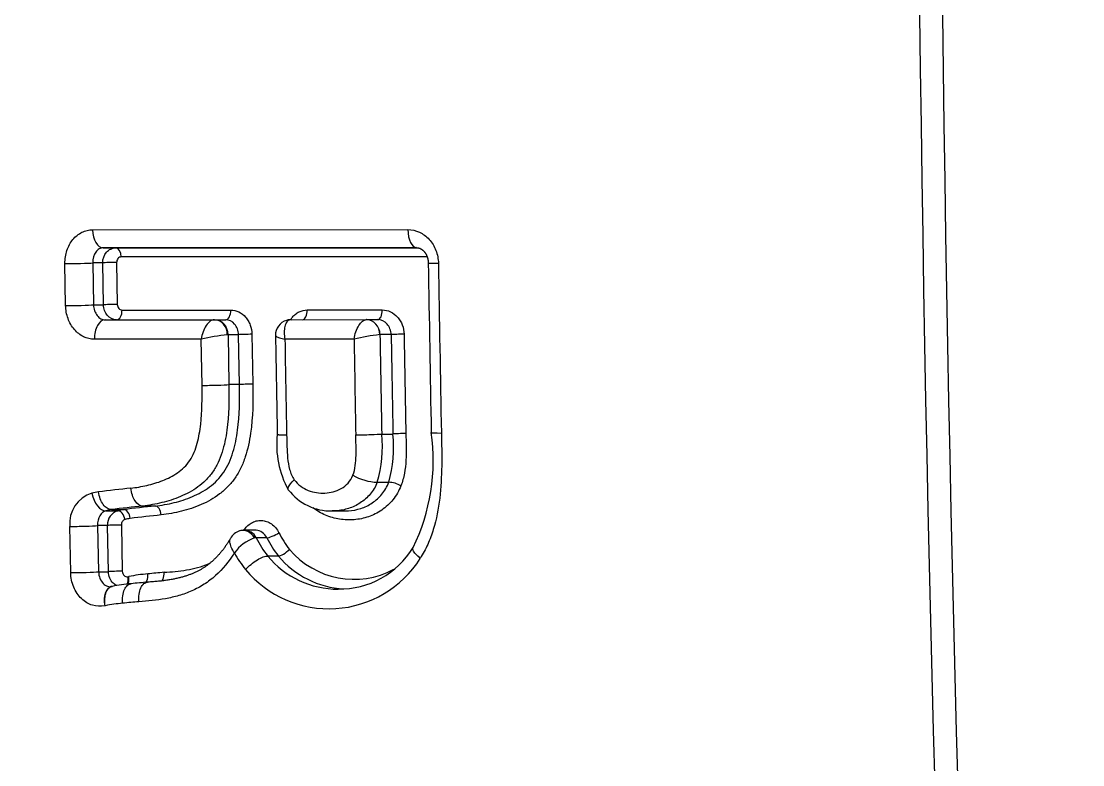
# Model space of a CAD drawing. Header units: millimetres. Extents: x 863 to 5283, y 810 to 2397.
# Drawn here: x 3100.656 to 3101.222, y 1267.828 to 1268.225 of the extents above; entities that cross this region are included whole.
import ezdxf

# ---------------------------------------------------------------- set-up
doc = ezdxf.new("R2010")
doc.units = ezdxf.units.MM
doc.layers.add('Wbudowane', color=175, linetype='Continuous')

# ---------------------------------------------------------------- blocks, each defined once
blk = doc.blocks.new('Z$W@#9123')
for p, q in [((20.34290626249782, 38.56513420238321), (20.34301374453747, 38.40182006078976)), ((20.33808665909055, 38.55950812964034), (20.33819247075189, 38.39229908397533)), ((20.33819247075189, 38.39896185674706), (20.3380907258076, 38.55966410558085)), ((20.32853834355103, 38.38660011550837), (20.32843986671611, 38.55483453786042)), ((20.3845041519578, 38.54592086429761), (20.3845041519578, 38.5399569946785)), ((20.43757389581475, 38.54091582648903), (20.43757389581475, 38.54688268760606)), ((20.46335350845339, 38.5446615493895), (20.46335362041668, 38.54465993217332)), ((20.4633536204168, 38.53854481995018), (20.4633536204168, 38.54465993217332)), ((20.37134241588217, 38.50111193486987), (20.37131603479003, 38.54118857798471)), ((20.37650851809326, 38.53270257751365), (20.37650851809326, 38.5387904944464)), ((20.3845041519578, 38.5399569946785), (20.38451213537144, 38.53984739274279)), ((20.4633536204168, 38.53854157192359), (20.4633536204168, 38.53854481995018)), ((20.37650851809326, 38.53268120815869), (20.37650851809326, 38.53270257751365)), ((20.37653361446678, 38.4924821045463), (20.37650851809326, 38.53268120815869)), ((20.38690560200229, 38.52612363222693), (20.38692609229014, 38.48922291632834)), ((20.47867546154782, 38.5144171191323), (20.47867546154782, 38.52107699777093)), ((20.50273994267076, 38.48574331799159), (20.50273994267076, 38.48574189971737)), ((20.50273994267076, 38.48574189971737), (20.50273994267076, 38.4800472561742)), ((20.50273994267076, 38.4800472561742), (20.50273994267076, 38.4800440832887)), ((20.49299100800482, 38.4795596947115), (20.49299100800482, 38.47391042339291)), ((20.38435704074249, 38.47164234952425), (20.41097408000866, 38.47210874863367)), ((20.48894545490731, 38.47363067865331), (20.48894545490731, 38.4676076831613)), ((20.4111823285229, 38.46497647882529), (20.38455515363796, 38.46450969011676)), ((20.38455515363796, 38.46450969011676), (20.38455515363796, 38.45885942391192)), ((20.4111823285229, 38.46497647882529), (20.4111823285229, 38.45932552379963)), ((20.37140777675233, 38.40228193616531), (20.37136930533774, 38.46031581903344)), ((20.37655951977348, 38.45160500674706), (20.37655951977348, 38.45768008089226)), ((20.38455515363796, 38.45885942391192), (20.4111823285229, 38.45932552379963)), ((20.38455515363796, 38.45885942391192), (20.38458033235594, 38.45849128797727)), ((20.37659715425895, 38.39323732635171), (20.37655952329152, 38.45153129364121)), ((20.4115978254427, 38.4449857152797), (20.3869519575448, 38.44455326801381)), ((20.3869519575448, 38.44455326801381), (20.3869867922059, 38.38754766172451)), ((20.47602332442307, 38.42000540999857), (20.47602332442307, 38.41338691626902)), ((20.47792030663322, 38.40315153765073), (20.47791424674875, 38.40322798959278)), ((20.47792030617802, 38.39660200526373), (20.47792030617802, 38.403151541846)), ((20.48617300024296, 38.40192945514673), (20.51084269021959, 38.40244448336534)), ((20.51379154659202, 38.40543656841919), (20.51369905477878, 38.40587321562634)), ((20.33819247075189, 38.39229908397533), (20.33819247075189, 38.39896185674706)), ((20.3460142776857, 38.39938092772081), (20.36841056338886, 38.39974535511487)), ((20.47791574378169, 38.39659026798563), (20.47792030663322, 38.39660200106846)), ((20.47854897630964, 38.39364696210009), (20.47854897630964, 38.40016860754258)), ((20.51108763775932, 38.39504586006547), (20.48640851594297, 38.39453098173067)), ((20.51108763775932, 38.38975107494707), (20.51108763775932, 38.39504586006547)), ((20.51893466103974, 38.39698486906968), (20.51902513744147, 38.39655331989638)), ((20.36860152039452, 38.39234763078161), (20.34619683450586, 38.39198334710181)), ((20.34619683450586, 38.39198334710181), (20.34619683450586, 38.38668821394913)), ((20.36860152039452, 38.38705256754065), (20.36860152039452, 38.39234763078161)), ((20.48640851594297, 38.39453098173067), (20.48640851594297, 38.38923617494811)), ((20.48640851594297, 38.38923617494811), (20.51108763775932, 38.38975107494707)), ((20.52923215468508, 38.39329707453567), (20.52929101314169, 38.39301543489273)), ((20.34619683450586, 38.38668821394913), (20.36860152039452, 38.38705256754065)), ((20.36898284574602, 38.37217154584187), (20.34656139769965, 38.37180759236321)), ((20.51157667124994, 38.37486741238581), (20.48687873684077, 38.37435297373486))]:
    blk.add_line(p, q)
for centre, radius, start, end in [((19.91907900753716, 64.08620551281842), 25.24770534225234, 269.8672128609488, 274.1424018198389), ((19.92703906353364, 63.83828229593632), 25.01189729769325, 269.8477264795096, 274.1606016590217), ((19.85941563817067, 68.76561766860618), 30.19839149910168, 270.9240870995685, 271.0960113926204), ((19.86332455269331, 68.64158375788725), 30.07970677684647, 270.9198913960819, 271.0924164842866), ((20.45167718119427, 38.46254220642436), 0.1058536308829667, 63.9067013677609, 98.08075862530431), ((20.47322493586148, 38.5126808665234), 0.05768229331285416, 309.519641452572, 57.80787717086358), ((19.85957286928459, 69.01772770865045), 30.46942200533232, 270.9867708376768, 271.08654270418), ((20.47426060342679, 38.5182090503763), 0.0461189039227232, 359.324389462638, 58.66494745799513), ((20.47802329600074, 38.54396593679439), 0.01468615669712581, 150.6983337119389, 177.285327490191), ((19.86023548731225, 68.93764135230367), 30.39624206795673, 270.9882758298044, 271.0883267527868), ((20.44454886367794, 38.47716981311601), 0.07006093809236995, 74.43057991937756, 95.71358804001382), ((20.47019833988168, 38.52603701592056), 0.04495225194849012, 310.0908361249625, 28.42704842953084), ((19.85973596677832, 69.05414247383533), 30.51869750013195, 270.9852479473541, 271.0848973170531), ((20.50479833827052, 38.55375508735483), 0.1210875492248985, 186.5953494584024, 193.1907696810231), ((20.44441501001126, 38.4739628705513), 0.06730155386201991, 73.65626270457084, 95.83411678944738), ((20.43463060243994, 38.53971077150231), 0.02874680485474933, 330.3781899571099, 357.6690040858629), ((19.8601510266347, 68.95379832873618), 30.43223386179944, 270.9917878983691, 271.0880287493025), ((20.47099438916052, 38.52359826416114), 0.04940422165345257, 309.9835485830562, 356.5560666658792), ((20.44987567553289, 38.51393454959702), 0.02880379852225361, 307.3945786277902, 0.9826856728268504), ((20.47176507196082, 38.51756379668018), 0.04865358679973703, 309.5418048070777, 0.1199403926088185), ((20.378953884135, 38.49248576532909), 0.002420272436764124, 180.0866627577411, 194.9067783591186), ((20.38482201559106, 38.49247341642308), 0.008287018166607941, 180.0699177309967, 196.9262009639797), ((20.46562444338576, 38.53499169979477), 0.05479534269179134, 296.7445875455471, 307.7189936862083), ((20.38479368117152, 38.49244503153204), 0.008249207397353823, 196.7898558153126, 271.303652317317), ((19.85943630444871, 69.12892235885897), 30.64423971001532, 270.9863005762192, 271.0818748580274), ((20.44332396232301, 38.5344362937376), 0.04959950421349071, 263.5948480985402, 298.9726826418618), ((20.46601914839778, 38.53287038074336), 0.05974538020509932, 296.8365459056621, 307.9244218257508), ((19.8968558901858, 67.09068127104251), 28.61064818637064, 270.977568761395, 271.0833423145215), ((20.46587690690819, 38.5277956820853), 0.06032243017823247, 296.7107251101015, 307.669081110298), ((20.49779885091164, 38.47387808307917), 0.004807951675306293, 179.6146014803144, 190.1581494249428), ((20.51321451228046, 38.47965529553812), 0.02120954364286087, 198.2019611537191, 235.0398633988835), ((20.49737384408553, 38.46759625203731), 0.00842629048003951, 179.9238986064281, 196.9575941661598), ((20.49759763649513, 38.46769004436192), 0.008668668101962006, 197.829502490123, 240.7012308233719), ((20.46764891150423, 38.52201380418001), 0.06844963543232929, 299.2178192275713, 308.1487862439163), ((20.49353764144536, 38.46986014782215), 0.1095488301086257, 185.9568197827473, 193.356544406248), ((21.99693593768376, 38.58622604775633), 1.524903312416654, 186.1373918553946, 186.7628209547096), ((21.15265087051188, 38.48389972630503), 0.6439744385531303, 185.2728602434694, 186.048898446205), ((22.02238382816859, 38.58575366725154), 1.555217641018752, 186.117949652295, 186.7399629636343), ((22.0052555621113, 38.57713454524151), 1.537973717819904, 186.1118482126543, 186.7415537404704), ((20.59796119283078, 38.42292611654148), 0.08597557110380057, 184.5942889936804, 191.4408502574659), ((21.06986734614435, 38.46631207519226), 0.5555170320301663, 185.2073038279868, 186.1125870277943), ((22.05830905902252, 38.57642637444542), 1.600784901604874, 186.0749694183127, 186.6972051880904), ((20.56902773716581, 38.42343196283082), 0.08799928023695597, 190.9912993559888, 192.8336673799795), ((20.60667720581108, 38.41452374149867), 0.08948912725632592, 184.7137824503471, 191.3308820747317), ((21.13029567090786, 38.46574616538828), 0.6056504739262717, 185.1600822438822, 185.9848215843923), ((20.58234953047901, 38.42353458570733), 0.1063979510209773, 191.044542272221, 192.6860855859065), ((20.60533143496718, 38.40851913482834), 0.07761136724662115, 184.3754524037874, 191.3114488087837), ((20.56575248950116, 38.41368548116498), 0.08947622566497382, 191.0068093546533, 192.941351228859), ((20.48599629013569, 38.40225368103779), 0.007733693471068235, 195.6410024220346, 273.0554608255383), ((20.51670582101201, 38.39603552868061), 0.002374819378594757, 359.2108412356114, 12.69378069451409), ((20.58177942063435, 38.41149066807247), 0.1154005253709361, 190.8644994394251, 192.6534649059568), ((20.48544279668226, 38.39134433507911), 0.01705192905410524, 197.5175391272825, 274.8305889304744)]:
    blk.add_arc(centre, radius, start, end)
for centre, major_axis, ratio, start_param, end_param in [((20.34607683677405, 38.57575197594269), (-0.0001607157347899323, 0.009998708439223902), 0.03315648433297685, 3.141488223231724, 4.233993664546783), ((20.43660688667376, 38.57734208580496), (-0.0001905870493632, 0.009998183663882651), 0.03954974869286171, 3.141623728556521, 4.234559110845414), ((20.32808666057895, 38.55950318470559), (0.009999998100687635, 6.163299282047063e-06), 0.4671731341756766, 4.747429014654932, 6.282924507640118), ((20.43757116772417, 38.55141422586689), (9.49747907388887e-05, -0.004999097897533111), 0.03941336118828135, 4.217697756017865, 5.846490426259238), ((20.38450142386733, 38.55045240255822), (8.624514050009635e-05, -0.004999256122234508), 0.03567708205748039, 4.217417233586556, 5.84655598863289), ((20.37150851883746, 38.53878802197892), (-0.004999999036439665, -3.104126411468402e-06), 0.4804856851470568, 3.14132976667442, 4.750597012963456), ((20.38450851690254, 38.53270653346158), (0.008000000000000368, 0), 0.906307787036704, 1.571341944917186, 3.14213825635425), ((20.38450851725077, 38.53268458562002), (0.00799999999617218, 2.473989693663192e-07), 0.8953509790691276, 1.570316373084896, 3.142030631590576), ((20.43757935199568, 38.53185274996781), (0.0001893538373543002, -0.009998207095492095), 0.03928589863516455, 1.069140797761539, 2.704900117332871), ((20.37153361521109, 38.49860238110614), (-0.004999999012657991, -3.142197071981428e-06), 0.50229603196369, 3.158353890193053, 4.750322514889455), ((20.38454989337134, 38.49237801307299), (0.007657087019608676, 0.002317114234176575), 0.899017323973574, 2.887847239057266, 3.141550322139329), ((20.49051947869077, 38.48349890735631), (0.002274936692513858, -0.004452489533397777), 0.2171346004336229, 0.3858602055628317, 2.068412108991823), ((20.3845524255475, 38.46904122837736), (-8.548150392043154e-05, 0.004999269237848658), 0.03535017332045441, 1.022989465601701, 2.704968759741941), ((20.41117960043243, 38.46950801708613), (-8.979970927483483e-05, 0.004999193536182889), 0.03719862195308465, 1.023007772523483, 2.70493742683933), ((20.4969747046124, 38.46743885776596), (0.007631497609314472, 0.002400050882582493), 0.8414059826565712, 1.830065005754063, 3.142113712752203), ((20.49694545490735, 38.4676076831613), (0.007999999999998286, 0), 0.9063077870367868, 2.087832464695491, 3.141637455962349), ((20.37155952051779, 38.45767760842477), (-0.004999998982806175, -3.189356564958779e-06), 0.5280417933399499, 3.141321065753093, 4.750104381617218), ((20.38455951858276, 38.45160896269499), (0.008000000000000368, 0), 0.9063077870366624, 1.571341944915928, 3.14213825635303), ((20.3845595221008, 38.45153524958914), (0.007999999968624771, 7.085132119888477e-07), 0.8695076833111572, 1.568118034758406, 3.142059492513512), ((20.41118778470383, 38.45026244727819), (-0.0001793318733359114, 0.009998391874653683), 0.03714136493115063, 4.155763997985339, 5.846531075046167), ((20.34319247000769, 38.39896432921455), (-0.00499999892713196, -3.275470956964948e-06), 0.5715272404900248, 4.747767291731332, 6.282904266761618), ((20.37159715500326, 38.39942604160501), (-0.004999998927027962, -3.275634657962153e-06), 0.5716056855452726, 3.159322120447346, 4.749899223406102), ((20.48345846049, 38.40102695570158), (-0.004869773114363202, -0.00113371505005011), 0.5693487034438312, 4.62779196419921, 6.185656676736453), ((20.4864057878525, 38.3990625199915), (0.0001022629254526786, -0.004998954120020993), 0.04253141746758388, 4.100738717748328, 5.846430692040054), ((20.51108490966885, 38.39957739832607), (0.0001063236672323182, -0.004998869399938741), 0.04426817797804394, 4.100618791962974, 5.84639543725041), ((20.51403494497316, 38.40258174017845), (-0.004884068655564705, -0.001070454748097749), 0.5697402588199918, 3.740902668703061, 4.637631766327155), ((20.3461941064154, 38.39651488536242), (-7.948047028305541e-05, 0.004999368245572899), 0.03278077726616107, 0.959770761621737, 2.705009650994209), ((20.36859879230406, 38.39687916904245), (-8.309224170804782e-05, 0.004999309520255156), 0.03432727031471075, 0.9596780839658852, 2.70498540988384), ((20.52879330576638, 38.39868957760223), (0.009769097762897529, 0.002136522618394199), 0.5664412619102929, 3.140756272827181, 4.639717209424599), ((20.32819247224035, 38.39229413904036), (0.009999997859078296, 6.54357702328811e-06), 0.569758450647442, 4.746610190203075, 6.282904719642465), ((20.38659715277055, 38.39324227128645), (0.009999997858664567, 6.544210380543534e-06), 0.5699108713252642, 3.141312031707157, 4.75098983368914), ((20.46873000794892, 38.39193026578187), (-0.009739564643123505, -0.002267351001156159), 0.5692925992285506, 1.485020492839537, 3.044068646869591), ((20.4864139721239, 38.38017309842667), (0.0002045372974525395, -0.009997908005875134), 0.04253386556068681, 0.9485753517996791, 2.704837989744075), ((20.51109309394025, 38.38068799842563), (0.0002126533434232446, -0.009997738672097578), 0.04426946283329789, 0.948435057983418, 2.704802757068777), ((20.3462022906869, 38.37762513742791), (-0.0001589931897492958, 0.009998735978393458), 0.03278768204487274, 4.090893158669916, 5.846602198834648), ((20.36860697657545, 38.37798949101921), (-0.0001662145460400164, 0.00999861854081295), 0.03433370593563067, 4.090786184809026, 5.846577960250592)]:
    blk.add_ellipse(centre, major_axis=major_axis, ratio=ratio, start_param=start_param, end_param=end_param)
for points, knots in [([(20.32843986671611, 38.55483453786042), (20.32843872342238, 38.55694228999369), (20.32891285793511, 38.55904707075501), (20.3307035810613, 38.56292521629894), (20.33204201961917, 38.56473440033847), (20.33453139925757, 38.56699484881915), (20.33545782043734, 38.56768798384724), (20.33741570931898, 38.56888538901376), (20.3384505364258, 38.5693957527626), (20.34063305925042, 38.57023791126699), (20.34177817644763, 38.57056567039535), (20.34408255359358, 38.57101137151221), (20.3452538700476, 38.57113452989779), (20.34644512673452, 38.57115374870386)], [0, 0, 0, 0, 0.2499999999999964, 0.2499999999999964, 0.4999999999999929, 0.4999999999999929, 0.6249999999999947, 0.6249999999999947, 0.7499999999999964, 0.7499999999999964, 0.8749999999999982, 0.8749999999999982, 1, 1, 1, 1]), ([(20.43704566472059, 38.57275108251588), (20.4428618170445, 38.57286237343101), (20.44867801788865, 38.57298309870725), (20.4602978451461, 38.57281931530792), (20.46611887906909, 38.57253445721108), (20.47750536588421, 38.5711739661142), (20.48308881704213, 38.57010165462611), (20.49121263157122, 38.56759593466336), (20.49389235592344, 38.56660432774356), (20.49908498568107, 38.56428775125028), (20.50157630653274, 38.56297414104688), (20.50395575065284, 38.56149545434391)], [0, 0, 0, 0, 0.2500000000000002, 0.2500000000000002, 0.5000000000000004, 0.5000000000000004, 0.7500000000000007, 0.7500000000000007, 0.8750000000000003, 0.8750000000000003, 1, 1, 1, 1]), ([(20.33808843225881, 38.55950997033938), (20.33808808660427, 38.55955621986232), (20.33808750874272, 38.55967785208441), (20.33810307670365, 38.55990508823038), (20.33813670065456, 38.56017275501063), (20.33818433837229, 38.56042283773854), (20.33824228643942, 38.56065567331507), (20.33830995221922, 38.56088208840561), (20.33838977727692, 38.56110735469815), (20.33848305658262, 38.56133336135395), (20.33858376701488, 38.56154786556385), (20.33869586595415, 38.56176179055251), (20.33882248184136, 38.56197970861899), (20.33896224320154, 38.56219812020367), (20.3391173926542, 38.56241869228893), (20.3392902288374, 38.56264277331616), (20.33947676789688, 38.56286436973255), (20.33967861439339, 38.56308442997715), (20.33989500912423, 38.56330107451345), (20.34011117941691, 38.56349995598021), (20.34033091852285, 38.56368666078879), (20.3405564611914, 38.56386492253569), (20.34080356443292, 38.56404602782914), (20.34106898061077, 38.56422594172864), (20.34135021855411, 38.56440162767876), (20.3416443716597, 38.56457020003768), (20.34193449220521, 38.5647218210504), (20.34222615878048, 38.56486082439324), (20.34252092364676, 38.5649893048776), (20.34283550106005, 38.56511370304906), (20.34316379925855, 38.56523052589364), (20.34350210763142, 38.56533771151021), (20.34384596020698, 38.56543338810593), (20.34419395636752, 38.56551685195404), (20.3445412450854, 38.56558680207013), (20.34489179948628, 38.5656448469781), (20.34524571871981, 38.56569105344215), (20.3456034406957, 38.56572502803829), (20.34594215384897, 38.56574622259359), (20.34613830806563, 38.56575012902681), (20.34623758440677, 38.5657519084134)], [0, 0, 0, 0, 0.01799073375986337, 0.05559661395709301, 0.09268569505413168, 0.1291338325346622, 0.1576811323548862, 0.185515748706128, 0.2170015155780461, 0.2459599675166166, 0.2729928144933344, 0.2986701592950094, 0.3261106520020022, 0.3519994465972072, 0.3798469698456431, 0.4067789858902994, 0.4338572770168854, 0.4610016436705149, 0.4881175133527883, 0.5150107056611906, 0.5373027167797291, 0.5610849290178678, 0.5856944071138258, 0.6109512671983696, 0.6366305476570955, 0.6624804783891658, 0.6882264928191536, 0.7103137979330812, 0.7339861137586372, 0.7583585699632478, 0.7832188422558038, 0.8083235708250758, 0.8334168239905259, 0.8581517880385259, 0.8830087557544188, 0.9069115879565858, 0.9316330305904013, 0.9564864684229829, 0.9813665490081112, 1, 1, 1, 1]), ([(20.50395575065284, 38.56149545434391), (20.5031984850018, 38.56054097283641), (20.5024300652471, 38.55970800180239), (20.50098901155832, 38.5584085612154), (20.50030573265434, 38.55793409401986), (20.49914274647756, 38.55742764408524), (20.49865525280944, 38.55739019521684), (20.49828223296805, 38.55758396041551), (20.49826421425092, 38.55759408508879), (20.49824655908071, 38.55760478481898)], [0, 0, 0, 0, 0.3276724082292173, 0.3276724082292173, 0.6553448164584347, 0.6553448164584347, 0.9830172246876521, 0.9830172246876521, 0.9999999999999999, 0.9999999999999999, 0.9999999999999999, 0.9999999999999999]), ([(20.43735266727282, 38.55378430264886), (20.44208484868346, 38.55387406265299), (20.4468290500505, 38.55408031074671), (20.45388964673054, 38.55368103174828), (20.45624322847993, 38.55342924147999), (20.46082329703165, 38.55257594751856), (20.46305619316064, 38.55197549247191), (20.46521615903862, 38.55115345662853)], [0, 0, 0, 0, 0.4999999999999973, 0.4999999999999973, 0.7499999999999987, 0.7499999999999987, 1, 1, 1, 1]), ([(20.37131603479003, 38.54118857798471), (20.37131504485183, 38.54269284593579), (20.3716586713328, 38.54419537185413), (20.3729550458234, 38.54696211139594), (20.37392348507791, 38.54825183738649), (20.37572160456375, 38.54986186641986), (20.37639032535697, 38.55035528899202), (20.37780248604241, 38.55120745438421), (20.37854846231073, 38.55157059609587), (20.38090698001548, 38.55246964043931), (20.38258967556516, 38.55279485555138), (20.38430350422078, 38.55282437547407)], [0, 0, 0, 0, 0.2499999999999978, 0.2499999999999978, 0.4999999999999957, 0.4999999999999957, 0.6249999999999938, 0.6249999999999938, 0.749999999999992, 0.749999999999992, 1, 1, 1, 1]), ([(20.46521615903862, 38.55115345662853), (20.46658031246102, 38.55062071229759), (20.46788144943065, 38.54999760666306), (20.47035973738986, 38.54857390982397), (20.47154250296904, 38.54776722177189), (20.47480783056648, 38.54516005924529), (20.476645971376, 38.54316117147732), (20.47971417455642, 38.53869827522817), (20.48088290742965, 38.536323118469), (20.48258884269916, 38.53136130228359), (20.48312041855627, 38.52877029352612), (20.48354582306195, 38.52355389513696), (20.48344304564023, 38.52097521637893), (20.48283714559881, 38.51714952499287), (20.48255883245906, 38.51588143701201), (20.48184010988001, 38.51336029477147), (20.48139571101672, 38.51209853048113), (20.47985923239827, 38.50849620604049), (20.47856080764183, 38.50624877191353), (20.47693763497756, 38.50414391396589)], [0, 0, 0, 0, 0.07177312587345215, 0.07177312587345215, 0.1435462517469043, 0.1435462517469043, 0.2870925034937998, 0.2870925034937998, 0.4306387552406954, 0.4306387552406954, 0.574185006987591, 0.574185006987591, 0.7177312587344865, 0.7177312587344865, 0.7895043846079385, 0.7895043846079385, 0.8612775104813903, 0.8612775104813903, 0.9999999999999999, 0.9999999999999999, 0.9999999999999999, 0.9999999999999999]), ([(20.3845041519578, 38.54592086429761), (20.38344820704174, 38.54589158845693), (20.38241070113105, 38.54568294578712), (20.38047219096211, 38.5449339239683), (20.37958391019902, 38.54439432146569), (20.37737059065353, 38.54241715121884), (20.37650736987518, 38.54060388380003), (20.37650851809326, 38.5387904944464)], [0, 0, 0, 0, 0.2500000000000037, 0.2500000000000037, 0.5000000000000073, 0.5000000000000073, 1, 1, 1, 1]), ([(20.47867613996567, 38.52107700522583), (20.47867589879877, 38.52177451015905), (20.47865002565078, 38.52247433360708), (20.47843367881853, 38.52540576577735), (20.47800395478509, 38.52762708278283), (20.47660241925701, 38.53188954126404), (20.47563945068896, 38.53392722802846), (20.47308221035127, 38.53777357339163), (20.47153290862718, 38.53950836989475), (20.46876686436804, 38.54175672622159), (20.46776034398744, 38.54245226733292), (20.46564121665722, 38.5436764627334), (20.46452583681969, 38.54420929442745), (20.4633536204168, 38.54466150619714)], [0, 0, 0, 0, 0.07299410457515015, 0.07299410457515015, 0.3047455784313655, 0.3047455784313655, 0.5364970522875808, 0.5364970522875808, 0.7682485261437962, 0.7682485261437962, 0.8841242630718981, 0.8841242630718981, 1, 1, 1, 1]), ([(20.4633536204168, 38.53854157192359), (20.46570339388808, 38.53758968776037), (20.4678020873921, 38.53632213652304), (20.47059696193998, 38.53398291909139), (20.47146208435504, 38.53313307051872), (20.47301912230188, 38.53136094108072), (20.47372014445563, 38.53043129746584), (20.47561292451252, 38.52752451090305), (20.47660234938326, 38.52540353730888), (20.47800277382117, 38.52107155559247), (20.47843026556779, 38.51883259217288), (20.47864909851012, 38.51585601746865), (20.47867563309887, 38.51514150613116), (20.47867614550205, 38.5144282700544)], [0, 0, 0, 0, 0.2316620275414918, 0.2316620275414918, 0.3474930413122365, 0.3474930413122365, 0.463324055082981, 0.463324055082981, 0.6949860826244736, 0.6949860826244736, 0.9266481101659662, 0.9266481101659662, 1, 1, 1, 1]), ([(20.38690560200229, 38.52612363222693), (20.3855769179595, 38.52633247351878), (20.38426233389879, 38.52666272487636), (20.38175043315243, 38.52754949393898), (20.38061788449244, 38.52808181373257), (20.37865070815246, 38.52930896504608), (20.37786578738701, 38.52997789615551), (20.37679144472332, 38.53134309127813), (20.37650856024885, 38.53203384378594), (20.37650851809326, 38.53268120815869)], [0, 0, 0, 0, 0.25, 0.25, 0.5, 0.5, 0.75, 0.75, 1, 1, 1, 1]), ([(20.45962039664482, 38.52550200748328), (20.4562801735504, 38.52676380905768), (20.45261302439332, 38.52709031481481), (20.4453228927693, 38.52727766930047), (20.44166638035529, 38.52712071303085), (20.43801480019459, 38.52705135705901)], [0, 0, 0, 0, 0.5, 0.5, 1, 1, 1, 1]), ([(20.4619818769313, 38.49419274851471), (20.4633220282193, 38.49519090209924), (20.46445031007653, 38.4963559944581), (20.46634357228447, 38.4989304967412), (20.46707703131864, 38.50029183001016), (20.46821634885697, 38.50312920239844), (20.46862070378063, 38.50462013802007), (20.4691000835212, 38.50759515719756), (20.46918180924212, 38.50908944296521), (20.46903245014289, 38.51209147829945), (20.46879850053369, 38.51359323118572), (20.4679979628911, 38.5164974306465), (20.46742111070989, 38.51793134370541), (20.46589716417839, 38.52058936285744), (20.46495753707495, 38.52181861694362), (20.462578527022, 38.5239949055408), (20.46119753818056, 38.52487516487849), (20.45962039664482, 38.52550200748328)], [0, 0, 0, 0, 0.125, 0.125, 0.25, 0.25, 0.375, 0.375, 0.5, 0.5, 0.625, 0.625, 0.75, 0.75, 0.875, 0.875, 1, 1, 1, 1]), ([(20.37653622302599, 38.49221804776312), (20.37604543405297, 38.49252768638075), (20.37558084660913, 38.49286727514459), (20.3745499915928, 38.49374067297163), (20.3740017701283, 38.49430876505926), (20.37305995016607, 38.49551205935109), (20.37266098026038, 38.49614988518147), (20.371682346395, 38.49817334591785), (20.37134339546935, 38.49962437202544), (20.37134241588217, 38.50111193486987)], [0, 0, 0, 0, 0.1528201547346818, 0.1528201547346818, 0.3646151160510037, 0.3646151160510037, 0.5764100773673256, 0.5764100773673256, 1, 1, 1, 1]), ([(20.37661506438781, 38.49186315721954), (20.37677507918283, 38.49125752289729), (20.3771688894434, 38.49071525363843), (20.37836307860391, 38.48981571313607), (20.3791662596451, 38.48945995985787), (20.38104341923588, 38.488985287265), (20.38213485681217, 38.48886155772061), (20.3844593883822, 38.48886164056626), (20.38570727501008, 38.48898676033332), (20.38692609229014, 38.48922291632834)], [0, 0, 0, 0, 0.25, 0.25, 0.5, 0.5, 0.75, 0.75, 1, 1, 1, 1]), ([(20.43803498526756, 38.49014544183046), (20.44215755249195, 38.49022330037633), (20.44628150812406, 38.49025121771706), (20.45244993976888, 38.4908950006145), (20.45448626788749, 38.49120869404987), (20.45846328092097, 38.49229017948505), (20.46033588092729, 38.49304607577278), (20.4619818769313, 38.49419274851471)], [0, 0, 0, 0, 0.4999999999999996, 0.4999999999999996, 0.7499999999999998, 0.7499999999999998, 1, 1, 1, 1]), ([(20.46735296587605, 38.49103941023418), (20.46734075834877, 38.4910308677895), (20.46732829994659, 38.49102265908755), (20.46701971696933, 38.49083146166322), (20.46659383663962, 38.49083711097569), (20.46499780870789, 38.49141369897052), (20.46351314225484, 38.4925664543282), (20.4619818769313, 38.49419274851471)], [0, 0, 0, 0, 0.01411562497614186, 0.01411562497614186, 0.3427437499840946, 0.3427437499840946, 1, 1, 1, 1]), ([(20.50273994267076, 38.48574331799159), (20.50277091875131, 38.48636444717545), (20.50238474067049, 38.48738844799686), (20.50104198662956, 38.48959572096715), (20.50008074361142, 38.49077898867858), (20.49914764768232, 38.49164744579957)], [0, 0, 0, 0, 0.5, 0.5, 1, 1, 1, 1]), ([(20.38498059476626, 38.48419682175518), (20.38512038991382, 38.48419993789548), (20.38528482968684, 38.48436406947735), (20.38568004932159, 38.48505272668058), (20.38592155710666, 38.48564987173518), (20.38641971456451, 38.48719896555531), (20.38667945109353, 38.48816215285478), (20.38692609229014, 38.48922291632834)], [0, 0, 0, 0, 0.2938097044424792, 0.2938097044424792, 0.6469048522212396, 0.6469048522212396, 1, 1, 1, 1]), ([(20.48894396420491, 38.46740379799758), (20.48819533951706, 38.46786499719042), (20.48751739782767, 38.46838950188612), (20.48619195393786, 38.46966426819267), (20.48557371812547, 38.47044182726631), (20.48460054312068, 38.47208604930211), (20.48423171466322, 38.4729755863525), (20.48377259342107, 38.47479652710513), (20.4836779700376, 38.47572488865626), (20.48376713829862, 38.47761858741296), (20.48394985857817, 38.47854795376838), (20.48458225459194, 38.48036000821185), (20.48503772828627, 38.48124514513711), (20.48617357000586, 38.48287218884525), (20.48686987363271, 38.48363722986869), (20.48844479112205, 38.48498336493549), (20.48931911754386, 38.48556704799375), (20.49028311931488, 38.48605828297013)], [0, 0, 0, 0, 0.1083900232132477, 0.1083900232132477, 0.2357628770399266, 0.2357628770399266, 0.3631357308666056, 0.3631357308666056, 0.4905085846932845, 0.4905085846932845, 0.6178814385199632, 0.6178814385199632, 0.7452542923466422, 0.7452542923466422, 0.872627146173321, 0.872627146173321, 1, 1, 1, 1]), ([(20.50993064224519, 38.46818437137267), (20.50899625636549, 38.46905035118357), (20.50803615645106, 38.47008147099586), (20.50627412357051, 38.47224917403923), (20.50545732030656, 38.47340304520662), (20.50411267554887, 38.47562123387479), (20.50357373604572, 38.47670368254626), (20.50287180357958, 38.47860126875253), (20.50270514950074, 38.47941815713648), (20.50273994267076, 38.4800440832887)], [0, 0, 0, 0, 0.25, 0.25, 0.5, 0.5, 0.75, 0.75, 1, 1, 1, 1]), ([(20.49299100800482, 38.4795596947115), (20.49179346174293, 38.47895113403365), (20.49079546336287, 38.47809828708364), (20.48939928513073, 38.47612449613757), (20.48900063860623, 38.47500190208734), (20.48894724964595, 38.47379327539193), (20.48894551126256, 38.47371169617895), (20.48894562023764, 38.47363030275164)], [0, 0, 0, 0, 0.4825039014141785, 0.4825039014141785, 0.965007802828357, 0.965007802828357, 1, 1, 1, 1]), ([(20.37136930533779, 38.46031581903344), (20.37136834276424, 38.46177424905022), (20.37170987377658, 38.46323258114785), (20.3730019462584, 38.46592228006807), (20.37396834155402, 38.46717834038714), (20.37576507361007, 38.46874791325718), (20.37643358363709, 38.46922929873267), (20.37784702064562, 38.4700615823931), (20.37859373373055, 38.4704162957139), (20.3809546752579, 38.47129467764285), (20.38264086999197, 38.47161301812389), (20.38435704074249, 38.47164234952425)], [0, 0, 0, 0, 0.2500000000000021, 0.2500000000000021, 0.5000000000000042, 0.5000000000000042, 0.6250000000000024, 0.6250000000000024, 0.7500000000000008, 0.7500000000000008, 1, 1, 1, 1]), ([(20.41097408000866, 38.47210874863367), (20.41975072646676, 38.47226632911634), (20.42848883952416, 38.472129953185), (20.44138480183642, 38.4702906580128), (20.44568441091525, 38.46938428037629), (20.45176448780802, 38.46738966795942), (20.453736480511, 38.4666180980139), (20.45754349257714, 38.46480836347018), (20.45937327391249, 38.46376771424889), (20.46272275278631, 38.46146318072783), (20.46426146363035, 38.46019125732482), (20.46710004177373, 38.45743889219011), (20.46840873337214, 38.45594529581422), (20.47193173988427, 38.45130303864994), (20.4737661175605, 38.44800068683276), (20.47676105949427, 38.44113529426909), (20.47791107340669, 38.43757491400106), (20.47968901635051, 38.4304312300917), (20.48032509814061, 38.42682385034527), (20.48077278656984, 38.42319411400217)], [0, 0, 0, 0, 0.250000000000005, 0.250000000000005, 0.3750000000000092, 0.3750000000000092, 0.4375000000000095, 0.4375000000000095, 0.5000000000000099, 0.5000000000000099, 0.5625000000000102, 0.5625000000000102, 0.6250000000000105, 0.6250000000000105, 0.7500000000000071, 0.7500000000000071, 0.8750000000000036, 0.8750000000000036, 1, 1, 1, 1]), ([(20.38455515363796, 38.46450969011676), (20.38349410994653, 38.46448053636209), (20.38245032268918, 38.46427754388401), (20.38050487823341, 38.46355210797924), (20.37961469067773, 38.46302993127279), (20.37740686387014, 38.46112809892679), (20.37655838165688, 38.45939790834677), (20.37655951977348, 38.45768008089226)], [0, 0, 0, 0, 0.2499999999999963, 0.2499999999999963, 0.4999999999999927, 0.4999999999999927, 1, 1, 1, 1]), ([(20.47602376612167, 38.42000545627411), (20.47560647377355, 38.42337281604227), (20.47502133791517, 38.42672149654413), (20.47339989942247, 38.43335153702219), (20.47235755797209, 38.43665380823199), (20.46964067412802, 38.44303467861573), (20.46797885353322, 38.44610520029937), (20.46476540794777, 38.45041373279764), (20.46356464303437, 38.45180285334436), (20.46094480881379, 38.45435258869634), (20.45951818172909, 38.45552515129998), (20.45639031218224, 38.45763085931208), (20.45467046349142, 38.4585739216709), (20.45110407261359, 38.46019569825717), (20.44925477500954, 38.46088120204308), (20.44355326503546, 38.46264487448525), (20.43953295874303, 38.4634314562104), (20.42750402325601, 38.46502070450788), (20.41935997581476, 38.46512573926452), (20.4111823285229, 38.46497647882529)], [0, 0, 0, 0, 0.1250000000000012, 0.1250000000000012, 0.2500000000000025, 0.2500000000000025, 0.3750000000000038, 0.3750000000000038, 0.4375000000000039, 0.4375000000000039, 0.5000000000000041, 0.5000000000000041, 0.5625000000000043, 0.5625000000000043, 0.6250000000000044, 0.6250000000000044, 0.7500000000000029, 0.7500000000000029, 1, 1, 1, 1]), ([(20.4111823285229, 38.45932552379963), (20.41934245068461, 38.45946716838466), (20.42747755619263, 38.45935407636921), (20.43953926407352, 38.4577089864531), (20.44350875875421, 38.45690968348845), (20.44921108743517, 38.4550912515972), (20.45108418306751, 38.45437338732813), (20.4546315140152, 38.45270359530878), (20.45631447139453, 38.45175031724284), (20.4594611343112, 38.44955878336191), (20.46092969069849, 38.4483115761459), (20.46356671242501, 38.44566501092572), (20.46475059474636, 38.44425737274537), (20.46690000949752, 38.44130800612425), (20.46786418710968, 38.43976497977269), (20.46957664080202, 38.43664075831612), (20.47033200310688, 38.43505004785402), (20.47235866592791, 38.43021155359838), (20.47339585564231, 38.4268898540995), (20.47502217081171, 38.42016946403714), (20.47560692123517, 38.41678737758275), (20.47602376612167, 38.41338696254456)], [0, 0, 0, 0, 0.2499999999999991, 0.2499999999999991, 0.3749999999999992, 0.3749999999999992, 0.4374999999999993, 0.4374999999999993, 0.4999999999999993, 0.4999999999999993, 0.5624999999999994, 0.5624999999999994, 0.6249999999999996, 0.6249999999999996, 0.6874999999999997, 0.6874999999999997, 0.7499999999999998, 0.7499999999999998, 0.8749999999999999, 0.8749999999999999, 1, 1, 1, 1]), ([(20.5010613085721, 38.4622729947364), (20.50002788400138, 38.4615935938391), (20.49899452667199, 38.46102814586516), (20.49703618079877, 38.46019024003613), (20.49613775208707, 38.4599276896256), (20.49454837920524, 38.45974851040273), (20.49388418531277, 38.45983776002186), (20.49337385754268, 38.46011926453752), (20.49336223547124, 38.460125829964), (20.49335071013405, 38.46013249644602)], [0, 0, 0, 0, 0.3307422610438212, 0.3307422610438212, 0.6614845220876424, 0.6614845220876424, 0.9922267831314636, 0.9922267831314636, 1, 1, 1, 1]), ([(20.49335109276808, 38.46013008708451), (20.49353490880475, 38.46002418173566), (20.49394398267071, 38.45978807307915), (20.4946590903337, 38.45935591621037), (20.49544325654284, 38.45886624132163), (20.49621861463709, 38.4583636080265), (20.49697635264806, 38.45785422229051), (20.49771966811068, 38.45733601030247), (20.49844831116144, 38.45680922936867), (20.49916264205518, 38.45627368906617), (20.49986040561527, 38.45573122533256), (20.50054036317567, 38.45518300846675), (20.50120197373394, 38.45462973145482), (20.50184698183426, 38.45407012263763), (20.50247605988631, 38.45350370347433), (20.50308946254762, 38.45293031116057), (20.50366660705777, 38.45237004923001), (20.50421686600697, 38.45181600154933), (20.50475387940298, 38.45125534884323), (20.50529498593528, 38.45066833123747), (20.50582836723589, 38.45006609038205), (20.50634070440469, 38.44946372829077), (20.50683058335926, 38.44886358873555), (20.50729718241257, 38.44826752017002), (20.50773951317677, 38.44767745454942), (20.5081726640168, 38.44707373240749), (20.50860005984413, 38.44645054900388), (20.50902456424546, 38.44580164938407), (20.50943824601393, 38.44513814901575), (20.50984117249385, 38.44445944124595), (20.51023332915656, 38.44376501644297), (20.51061468580696, 38.44305436177979), (20.51098519733335, 38.44232696368317), (20.51134480866722, 38.44158230080734), (20.51169345666693, 38.44081984292779), (20.51203107837375, 38.4400390288672), (20.5123575618295, 38.43923939622414), (20.51267284359767, 38.43842032194493), (20.51297720875777, 38.43758051398117), (20.51327065299023, 38.43671924574664), (20.51355311197744, 38.43583577822733), (20.51382428287155, 38.43493003791309), (20.51408390564524, 38.43400177011677), (20.51433199828864, 38.43304979212826), (20.51456894503258, 38.43207187226517), (20.51479465880243, 38.43106654428357), (20.51500929316001, 38.43003132042327), (20.51521261710872, 38.42896558113762), (20.51540487621156, 38.42786634755998), (20.51558610402196, 38.42673102950425), (20.51575618887631, 38.42555719198253), (20.51591507816948, 38.42434221434655), (20.51606285484485, 38.42308234554025), (20.51619972139679, 38.42177266479689), (20.51632626171653, 38.42040310269658), (20.51644186938637, 38.41897652739499), (20.51654850855567, 38.41747108328309), (20.51660336069784, 38.41654552628438), (20.51663524762995, 38.41600044790857)], [0, 0, 0, 0, 0.009901479417306557, 0.02600501330201102, 0.04210587618047377, 0.0580724163425075, 0.07396753677383913, 0.08980164448293489, 0.1055852192630939, 0.1213287947492689, 0.1370384003007355, 0.1525609456126174, 0.1679843161697895, 0.1833386356745315, 0.1986373205169591, 0.2138937530392313, 0.2291212776489163, 0.2426996918004944, 0.2569679212268474, 0.2721211853762296, 0.2871481334248211, 0.3020049518715269, 0.3166527512614107, 0.3310552558936294, 0.3451828716448489, 0.3590884028402043, 0.3739659312228977, 0.3890075249589527, 0.4042309749240622, 0.4196481535745408, 0.4352706650657043, 0.4511099091621732, 0.4671772076877745, 0.483483950057606, 0.5000417523247763, 0.5168626237113435, 0.5339591352234732, 0.5513396536196216, 0.5690151503260519, 0.5870332388964536, 0.6053976251651497, 0.6241119523863905, 0.6431793481962284, 0.66263560027117, 0.6824616000121267, 0.7028245766907438, 0.7236563050921037, 0.7450057403097401, 0.7669262455682292, 0.7894885403022847, 0.8127491583550551, 0.8367174993533659, 0.8614827930608365, 0.8871523026066408, 0.9138590532783999, 0.9417717130041341, 0.9711099622779226, 1, 1, 1, 1]), ([(20.5010613085721, 38.4622729947364), (20.50565248365689, 38.45936036136777), (20.50972142750072, 38.45600289224967), (20.51492748469525, 38.45021112302743), (20.51647962267469, 38.44818352503239), (20.51917971715295, 38.44397470987201), (20.52033726046221, 38.44178886734039), (20.52232553956696, 38.43728156945394), (20.52315746523186, 38.43495080278308), (20.5245246872833, 38.43027752674243), (20.52614921952903, 38.42321644161507), (20.5268254055697, 38.41605474499715), (20.52709971647687, 38.41127473135862)], [0, 0, 0, 0, 0.2499999999999965, 0.2499999999999965, 0.3749999999999995, 0.3749999999999995, 0.5000000000000026, 0.5000000000000026, 0.625000000000002, 0.625000000000002, 0.7500000000000014, 1, 1, 1, 1]), ([(20.37655952329158, 38.45153129364121), (20.37655960600068, 38.45081936787392), (20.3768423929493, 38.45006672387967), (20.37791629746181, 38.44858956448002), (20.3787008388224, 38.44787160611418), (20.38066710674627, 38.44656621143622), (20.38179895675853, 38.44600624593045), (20.38430972411948, 38.44508717600252), (20.38562375550771, 38.44475331982062), (20.3869519575448, 38.44455326801381)], [0, 0, 0, 0, 0.25, 0.25, 0.5, 0.5, 0.75, 0.75, 1, 1, 1, 1]), ([(20.51140151257226, 38.42471916824843), (20.51117303306228, 38.42873343745237), (20.5108209033354, 38.43274477106502), (20.50980604227868, 38.43870907123346), (20.50938615540991, 38.44068835907478), (20.50831346084351, 38.44461834876324), (20.50765549753061, 38.44658198678781), (20.50673689120015, 38.44874700354922), (20.50662533224971, 38.44900252866182), (20.50651102759048, 38.44925684958866)], [0, 0, 0, 0, 0.4837336598961722, 0.4837336598961722, 0.7256004898442627, 0.7256004898442627, 0.9674673197923533, 0.9674673197923533, 1, 1, 1, 1]), ([(20.46651372935099, 38.40701583863961), (20.46615762170768, 38.40988971753018), (20.46567245872393, 38.41275125373681), (20.46435154034288, 38.41843426762284), (20.46351764899117, 38.42125068212908), (20.46135858408644, 38.42672075404084), (20.46003309330007, 38.42939886335785), (20.45741726944158, 38.43317318138861), (20.45645067333385, 38.43437198676679), (20.45426021756714, 38.43660658959789), (20.45301849602464, 38.43764969886456), (20.44895460701571, 38.44030470030566), (20.44576278674754, 38.44153500337279), (20.4392015008055, 38.4433187720017), (20.43577984993317, 38.44388955037084), (20.42548429801195, 38.44504938694308), (20.41855038697565, 38.4451104858565), (20.4115978254427, 38.4449857152797)], [0, 0, 0, 0, 0.1250000000000029, 0.1250000000000029, 0.2500000000000058, 0.2500000000000058, 0.3750000000000087, 0.3750000000000087, 0.4375000000000093, 0.4375000000000093, 0.50000000000001, 0.50000000000001, 0.6250000000000085, 0.6250000000000085, 0.7500000000000071, 0.7500000000000071, 1, 1, 1, 1]), ([(20.48077278656984, 38.42319411400217), (20.47949645316339, 38.42306681433024), (20.47825186848888, 38.42265337845015), (20.4765013276791, 38.42147879790537), (20.47600530326378, 38.42072431724114), (20.47602376612167, 38.42000545627411)], [0, 0, 0, 0, 0.5, 0.5, 1, 1, 1, 1]), ([(20.51599984687249, 38.42357153637909), (20.51575152639197, 38.42380850874883), (20.51543529038145, 38.42401975073835), (20.5140880620973, 38.42464559039468), (20.51273544210886, 38.4248398029456), (20.51140151257226, 38.42471916824843)], [0, 0, 0, 0, 0.277961103656484, 0.277961103656484, 1, 1, 1, 1]), ([(20.47602376612167, 38.41338696254456), (20.47605919217398, 38.41194994103671), (20.4750654137776, 38.41044170277405), (20.47155942368033, 38.40809447190782), (20.46906716027689, 38.40726883452135), (20.46651372935099, 38.40701583863961)], [0, 0, 0, 0, 0.5, 0.5, 1, 1, 1, 1]), ([(20.51672634132973, 38.41502014989328), (20.51649924868212, 38.41521289869866), (20.51622543903017, 38.41538578296445), (20.51493877956568, 38.41598205627133), (20.51358889775634, 38.41616953758512), (20.51226187263711, 38.41603951033994)], [0, 0, 0, 0, 0.2447216755568191, 0.2447216755568191, 1, 1, 1, 1]), ([(20.52709656664268, 38.4112744449144), (20.5257592858548, 38.41115295268173), (20.5244122647843, 38.411182595426), (20.5219038836384, 38.41153920771671), (20.52074375623778, 38.41186625628188), (20.5187958399917, 38.41276604500558), (20.51800889422088, 38.41333839572781), (20.51698752764941, 38.41457213026752), (20.5167057826323, 38.41521826841881), (20.51664325932524, 38.41589163056142)], [0, 0, 0, 0, 0.2563135623283214, 0.2563135623283214, 0.5128283663273459, 0.5128283663273459, 0.7693431703263705, 0.7693431703263705, 1, 1, 1, 1]), ([(20.48264270275376, 38.40665402637092), (20.48137448042564, 38.40648431793602), (20.48012732819154, 38.40601845877086), (20.47838716374218, 38.40475814804518), (20.47789217475213, 38.40397115915812), (20.47791424674875, 38.40322798959278)], [0, 0, 0, 0, 0.5, 0.5, 1, 1, 1, 1]), ([(20.52794184286563, 38.40259758453703), (20.52660643009568, 38.40246614097668), (20.52526259762993, 38.40248739202252), (20.52275915881091, 38.40283127310045), (20.52160083590951, 38.40315408752963), (20.51965484399807, 38.40405041886015), (20.51886801289055, 38.4046235498206), (20.51785191067978, 38.40585518093326), (20.51756976347474, 38.40649611355502), (20.51750184918001, 38.40715875660135)], [0, 0, 0, 0, 0.2571065559860023, 0.2571065559860023, 0.5144968295704552, 0.5144968295704552, 0.771887103154908, 0.771887103154908, 1, 1, 1, 1]), ([(20.34301374453747, 38.40182006078976), (20.34301418088575, 38.40116489125921), (20.34333551182038, 38.40053126724138), (20.34443844830469, 38.3996294838239), (20.34521616304147, 38.39936822935465), (20.3460142776857, 38.39938092772081)], [0, 0, 0, 0, 0.5, 0.5, 1, 1, 1, 1]), ([(20.36841056338886, 38.39974535511487), (20.36920512650283, 38.39975857141599), (20.36998365649833, 38.40004378502476), (20.37108723237606, 38.40098172448779), (20.37140821197016, 38.40162967715287), (20.37140777675233, 38.40228193616531)], [0, 0, 0, 0, 0.5, 0.5, 1, 1, 1, 1]), ([(20.48322676671995, 38.40388543391191), (20.4833582616476, 38.40332278936739), (20.4837219475088, 38.40282003843276), (20.48479370507789, 38.40210542451655), (20.48547072358838, 38.40191507896566), (20.48617300024296, 38.40192945514673)], [0, 0, 0, 0, 0.5, 0.5, 1, 1, 1, 1]), ([(20.51084269021965, 38.40244448336534), (20.51172815112926, 38.40246332923516), (20.51259223446328, 38.40282284925024), (20.51370626077841, 38.40395927669238), (20.51394806270434, 38.40472520917956), (20.51379154659202, 38.40543656841919)], [0, 0, 0, 0, 0.5, 0.5, 1, 1, 1, 1]), ([(20.51769448207426, 38.40540178433662), (20.51756842157812, 38.40547196773991), (20.51743338598482, 38.40553650728089), (20.51633078377205, 38.40598424679638), (20.51500849988514, 38.40608719553052), (20.51369906636677, 38.40587316623851)], [0, 0, 0, 0, 0.1300854534594275, 0.1300854534594275, 1, 1, 1, 1]), ([(20.34619683450586, 38.39198334710181), (20.34408067084752, 38.39197007695725), (20.34200927302476, 38.39272196297702), (20.33979598837948, 38.39465482189212), (20.33920336928855, 38.39542933715097), (20.33840077327596, 38.39712615769645), (20.33819304685551, 38.39803397723131), (20.33819247075189, 38.39896185674706)], [0, 0, 0, 0, 0.5000000000000073, 0.5000000000000073, 0.7500000000000037, 0.7500000000000037, 1, 1, 1, 1]), ([(20.37659604664373, 38.39930993688358), (20.37656107572457, 38.39749699103845), (20.37570056888211, 38.39572161934666), (20.37352117227152, 38.39379103595888), (20.37263331277069, 38.39326251192028), (20.37069699462148, 38.39254448003271), (20.36965855452667, 38.39235454573009), (20.36860152039452, 38.39234763078161)], [0, 0, 0, 0, 0.4946104846734572, 0.4946104846734572, 0.7473052423367285, 0.7473052423367285, 0.9999999999999999, 0.9999999999999999, 0.9999999999999999, 0.9999999999999999]), ([(20.47791574378169, 38.39659026798563), (20.47793774395069, 38.39584743262185), (20.47771101119952, 38.3950901009182), (20.47678967407711, 38.39361101273357), (20.47609758253651, 38.39290117490714), (20.4743557905951, 38.39164122101988), (20.47329660453136, 38.39108667770915), (20.47099157652116, 38.39022528588157), (20.46971524716281, 38.38990868078531), (20.46844737027931, 38.38973917115391)], [0, 0, 0, 0, 0.25, 0.25, 0.5, 0.5, 0.75, 0.75, 1, 1, 1, 1]), ([(20.51846168485292, 38.399415667006), (20.51815310297411, 38.39876673553476), (20.51773597902155, 38.39816009817559), (20.51648258421682, 38.39683012745809), (20.5155338357809, 38.39617945414557), (20.51342613217622, 38.39529483493857), (20.51226563525603, 38.39505561993951), (20.51108763775932, 38.39504586006547)], [0, 0, 0, 0, 0.2547308172369755, 0.2547308172369755, 0.6273654086184878, 0.6273654086184878, 1, 1, 1, 1]), ([(20.51108763775932, 38.38975107494707), (20.51229751870943, 38.38980822936264), (20.51349904278231, 38.39006821028875), (20.51565022143609, 38.39093098112835), (20.51660144411386, 38.3915369709041), (20.51805847315637, 38.39294203862096), (20.51857294505692, 38.39374046535886), (20.51900526794481, 38.39505021614264), (20.51908338153657, 38.3955282912284), (20.51908412102131, 38.39600310659671)], [0, 0, 0, 0, 0.2801070032721787, 0.2801070032721787, 0.5602140065443574, 0.5602140065443574, 0.8403210098165361, 0.8403210098165361, 1, 1, 1, 1]), ([(20.52922763087798, 38.39329627934603), (20.52792480895357, 38.39308135120518), (20.52660469271763, 38.39301744787372), (20.52414323512033, 38.39320317159991), (20.52300291597498, 38.39345272152832), (20.52107958547583, 38.39422657439127), (20.52029737285983, 38.39475055595312), (20.51933863733154, 38.39584766630446), (20.51906399616769, 38.39638092723658), (20.5189395691487, 38.39694329543499)], [0, 0, 0, 0, 0.2653828582907125, 0.2653828582907125, 0.5307657165814249, 0.5307657165814249, 0.7961485748721373, 0.7961485748721373, 0.9999999999999999, 0.9999999999999999, 0.9999999999999999, 0.9999999999999999]), ([(20.33819247075189, 38.39229908397533), (20.33819303523728, 38.39153017899048), (20.33839115075494, 38.39079086312609), (20.33915831541623, 38.38941532843342), (20.33972428128084, 38.3887916382962), (20.34188692654476, 38.38722757826872), (20.34398219590838, 38.38661034754932), (20.34619683450586, 38.38668821394913)], [0, 0, 0, 0, 0.2499999999999903, 0.2499999999999903, 0.4999999999999806, 0.4999999999999806, 1, 1, 1, 1]), ([(20.36860152039452, 38.38705256754065), (20.36968673388759, 38.38709248746341), (20.37075828643265, 38.38729360244088), (20.37273231286059, 38.38798281294407), (20.37362596295958, 38.38847101574288), (20.37507780971021, 38.38962691879101), (20.37564877876696, 38.3903042844945), (20.3764036348295, 38.39172630343751), (20.37659770755351, 38.39248384925827), (20.37659715425895, 38.39323732635171)], [0, 0, 0, 0, 0.25, 0.25, 0.5, 0.5, 0.75, 0.75, 1, 1, 1, 1]), ([(20.47854897630964, 38.39364696210009), (20.47889193050418, 38.39234634733566), (20.47981917377604, 38.39120483688043), (20.48262995027522, 38.38958233153448), (20.48446099409739, 38.38914773330907), (20.48640851594297, 38.38923617494811)], [0, 0, 0, 0, 0.5, 0.5, 1, 1, 1, 1]), ([(20.52929101314169, 38.39301543489273), (20.52975921380579, 38.3908584863243), (20.52966273212786, 38.38865235848266), (20.5286750855102, 38.38543934730342), (20.5282137548067, 38.38441192911637), (20.52703158583023, 38.38244224488108), (20.52630111767269, 38.38149338101175), (20.52380295906056, 38.37890725923262), (20.52166635639384, 38.37746774282391), (20.51808678813489, 38.37597810053717), (20.51680919865561, 38.37558415415015), (20.51422896774267, 38.37504659138267), (20.51291512265118, 38.37489583475758), (20.51157667124994, 38.37486741238581)], [0, 0, 0, 0, 0.2500000000000016, 0.2500000000000016, 0.3750000000000014, 0.3750000000000014, 0.5000000000000012, 0.5000000000000012, 0.7499999999999957, 0.7499999999999957, 0.8749999999999979, 0.8749999999999979, 1, 1, 1, 1]), ([(20.34656139769965, 38.37180759236321), (20.34414959122563, 38.3717693127162), (20.34176044314574, 38.37214131233623), (20.33849315247835, 38.37323511136583), (20.33743728706867, 38.37369563638958), (20.33547662893966, 38.37477339959105), (20.33457469784588, 38.3753859103972), (20.33292354360202, 38.37675491848358), (20.33217078443994, 38.37751883795568), (20.33088142862954, 38.37913064827944), (20.33033595933455, 38.37998395070417), (20.32944497790294, 38.38178652317674), (20.32910499000127, 38.38273046988729), (20.32865441308462, 38.38463723549557), (20.32853897167581, 38.38560903268376), (20.32853834355103, 38.38660011550837)], [0, 0, 0, 0, 0.2500000000000089, 0.2500000000000089, 0.3750000000000074, 0.3750000000000074, 0.500000000000006, 0.500000000000006, 0.6250000000000046, 0.6250000000000046, 0.750000000000003, 0.750000000000003, 0.8750000000000016, 0.8750000000000016, 1, 1, 1, 1]), ([(20.38698679220602, 38.38754766172474), (20.38698803317322, 38.38557462454423), (20.3865239424789, 38.38360625363362), (20.38475784687176, 38.37996841180257), (20.38343375725742, 38.37826632892438), (20.38095613938231, 38.37613205027651), (20.38003265003817, 38.37547631719303), (20.37807013751973, 38.37433834440776), (20.37703185915603, 38.37385295365652), (20.37483991890633, 38.3730508942956), (20.37368556383427, 38.37273716805066), (20.37136356898583, 38.37231013349879), (20.37018326275881, 38.3721914647324), (20.36898284574602, 38.37217154584187)], [0, 0, 0, 0, 0.2500000000000069, 0.2500000000000069, 0.5000000000000138, 0.5000000000000138, 0.6250000000000103, 0.6250000000000103, 0.7500000000000069, 0.7500000000000069, 0.8750000000000034, 0.8750000000000034, 1, 1, 1, 1])]:
    blk.add_open_spline(points, degree=3, knots=knots)
blk.add_rational_spline([(20.43779072183321, 38.48514650125367), (20.43801620561391, 38.48515066475511), (20.43803498526756, 38.49014544183046)], [1, 0.8168195193761176, 1], degree=2)
blk = doc.blocks.new('Z$W@#8064')
for radius, start, end in [(70.80954475725842, 251.1307322089801, 289.0395061360921), (74.80954475725842, 247.2742172103675, 292.8911089540759)]:
    blk.add_arc((34.90050864108127, 84.33183995590935, 3.975154876708984), radius, start, end)

msp = doc.modelspace()

# ---------------------------------------------------------------- block references
at = {"layer": 'Wbudowane'}
for name, p, rotation in [('Z$W@#8064', (3115.209776192439, 1238.517186084373), 90), ('Z$W@#9123', (3062.307224047865, 1288.442186084374), -90.00000000000001)]:
    msp.add_blockref(name, p, dxfattribs=dict(at, rotation=rotation))

doc.saveas('drawing.dxf')
